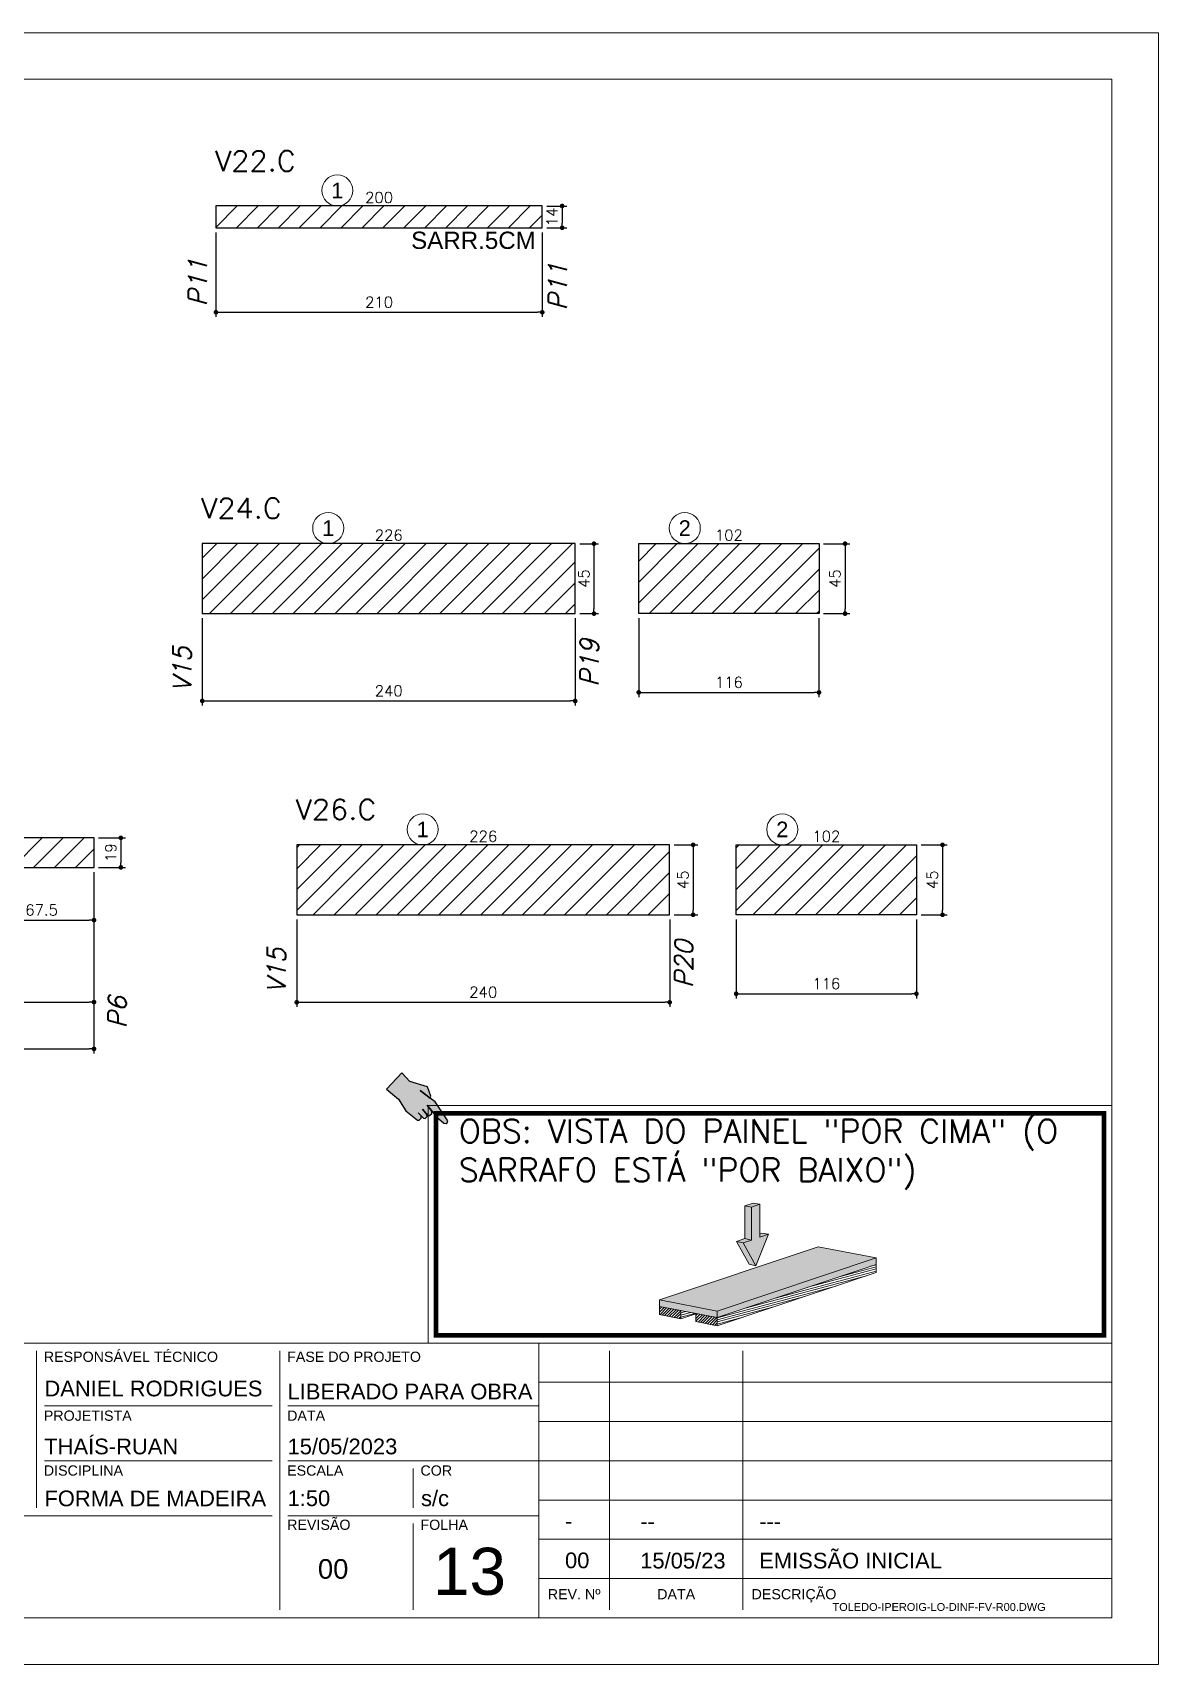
# Model space of a CAD drawing. Extents: x -20676 to 4767, y -817 to 14270.
# Drawn here: x -18331 to -17606, y 5232 to 6282 of the extents above; entities that cross this region are included whole.
import ezdxf
from ezdxf.enums import TextEntityAlignment as Align
from ezdxf.lldxf.tags import DXFTag

# ---------------------------------------------------------------- set-up
doc = ezdxf.new("R2010")
doc.units = 0
doc.header["$PDMODE"] = 2
doc.header["$PDSIZE"] = 10
doc.linetypes.add('CABLIN', pattern=[0.35, 0.25, -0.1])
doc.layers.get('0').update_dxf_attribs({"lineweight": 13})
doc.layers.get('Defpoints').update_dxf_attribs({"lineweight": 13})
for name, color, linetype, lineweight in [('contorno de painel', 7, 'Continuous', 13), ('cotas', 4, 'Continuous', 13), ('FOLHA MB', 7, 'Continuous', 13), ('HACHURACONCRETO', 7, 'Continuous', 13), ('REAPROVEITAMENTO', 1, 'Continuous', 13), ('Romaneio', 1, 'Continuous', 13), ('texto de viga', 7, 'Continuous', 13)]:
    doc.layers.add(name, color=color, linetype=linetype, lineweight=lineweight)
for name, color, linetype in [('Cota Sarrafo', 180, 'Continuous'), ('Painéis', 200, 'Continuous'), ('REGUA-80', 111, 'Continuous'), ('TEXTO_GERAL', 7, 'Continuous'), ('va165-sec', 5, 'DASHED')]:
    doc.layers.add(name, color=color, linetype=linetype)
doc.styles.add('ARIAL', font='arial.ttf', dxfattribs={"oblique": 15, "height": 25})
doc.styles.add('MB_C01', font='arial.ttf', dxfattribs={"height": 1.3})
doc.styles.add('MB_C02', font='arial.ttf', dxfattribs={"height": 2})
doc.styles.add('MB_C03', font='arial.ttf', dxfattribs={"height": 2.5})
doc.styles.add('MB_C04', font='arial.ttf', dxfattribs={"height": 6})
doc.styles.add('REGUA-120', font='ROMANS.shx', dxfattribs={"height": 15})
doc.styles.add('ROMANS', font='romans.shx')
tags = doc.linetypes.add('DASHED', pattern=[0.75, 0.5, -0.25]).pattern_tags.tags
tags[6:7] = [DXFTag(74, 4), DXFTag(75, 0), DXFTag(340, '0'), DXFTag(46, 1.0), DXFTag(50, 0.0), DXFTag(44, 0.0), DXFTag(45, 0.0)]
tags[4:5] = [DXFTag(74, 4), DXFTag(75, 0), DXFTag(340, '0'), DXFTag(46, 1.0), DXFTag(50, 0.0), DXFTag(44, 0.0), DXFTag(45, 0.0)]
doc.dimstyles.new('PAINEL', dxfattribs={"dimtxt": 7, "dimasz": 3, "dimexe": 3, "dimexo": 3, "dimgap": 3, "dimtad": 1, "dimdec": 1, "dimzin": 12, "dimdsep": 46, "dimtxsty": 'ROMANS', "dimblk": 'DOT', "dimcen": 0, "dimclrd": 4, "dimclre": 4, "dimclrt": 240, "dimadec": 1, "dimazin": 3, "dimtfac": 1, "dimtdec": 1, "dimtmove": 0, "dimatfit": 3, "dimfxl": 0, "dimtolj": 1, "dimtzin": 12, "dimarcsym": 0})
doc.dimstyles.new('projeto2', dxfattribs={"dimtxt": 7, "dimasz": 5, "dimexe": 1.25, "dimexo": 2.5, "dimgap": 2, "dimtad": 1, "dimdec": 1, "dimdsep": 46, "dimtxsty": 'ROMANS', "dimblk": 'OBLIQUE', "dimcen": 10, "dimdle": 1, "dimse1": 1, "dimse2": 1, "dimsd1": 1, "dimsd2": 1, "dimclrd": 256, "dimclre": 256, "dimclrt": 3, "dimadec": 0, "dimazin": 0, "dimtfac": 1, "dimtdec": 1, "dimtmove": 0, "dimatfit": 3, "dimldrblk": 'OBLIQUE', "dimfxl": 0, "dimlwd": -1, "dimlwe": -1, "dimarcsym": 0})

# ---------------------------------------------------------------- blocks, each defined once
blk = doc.blocks.new('A$Ceb89ac90')
at = {"color": 1}
for p, q in [((1086.3, 356.7), (70, 356.7)), ((763, 351.7), (763, 250.7)), ((919.6, 351.7), (919.6, 185)), ((1086.3, 356.7), (1086.3, 179.9)), ((1455, 356.7), (1086.3, 356.7)), ((1131.8, 185), (1131.8, 351.7)), ((1217.6, 351.7), (1217.6, 185)), ((1455, 331.5), (1086.3, 331.5)), ((914.6, 316.3), (768.1, 316.3)), ((1086.3, 316.3), (924.7, 316.3)), ((1455, 306.2), (1086.3, 306.2)), ((914.6, 281), (768.1, 281)), ((1086.3, 281), (924.7, 281)), ((1005.5, 275.9), (1005.5, 250.7)), ((1455, 281), (1086.3, 281)), ((1455, 255.7), (1086.3, 255.7)), ((914.6, 245.6), (440.7, 245.6)), ((1086.3, 245.6), (924.7, 245.6)), ((1005.5, 240.6), (1005.5, 185)), ((1455, 230.4), (1086.3, 230.4)), ((1455, 205.2), (1086.3, 205.2))]:
    blk.add_line(p, q, dxfattribs=at)
for points in [[(0, 1199.9), (0, 149.9), (1485, 149.9), (1485, 1199.9)], [(70, 1169.9), (70, 179.9), (1455, 179.9), (1455, 1169.9)]]:
    blk.add_lwpolyline(points, close=True, dxfattribs=at)
at = {"color": 6, "style": 'MB_C01'}
for s, height, p in [('RESPONSÁVEL TÉCNICO', 6.566, (767.7, 344.6)), ('FASE DO PROJETO', 6.566, (924.3, 344.6)), ('PROJETISTA', 6.57, (767.7, 306.7)), ('DATA', 6.57, (924.3, 306.7)), ('DISCIPLINA', 6.57, (767.7, 271.4)), ('ESCALA', 6.57, (924.3, 271.4)), ('COR', 6.57, (1010.1, 271.4)), ('REVISÃO', 6.57, (924.3, 236.5)), ('FOLHA', 6.57, (1010.1, 236.5))]:
    blk.add_text(s, height=height, dxfattribs=at).set_placement(p)
at = {"color": 5, "style": 'MB_C02'}
for s, p in [('DANIEL RODRIGUES', (768.1, 322.4)), ('FORMA DE MADEIRA', (768.1, 251.7))]:
    blk.add_text(s, height=10.102, dxfattribs=at).set_placement(p)
at = {"color": 6, "style": 'MB_C01'}
for s, p in [('DESCRIÇÃO', (1250.5, 195.1)), ('REV. Nº', (1109, 195.1)), ('DATA', (1174.7, 195.1))]:
    blk.add_text(s, height=6.57, dxfattribs=at).set_placement(p, align=Align.MIDDLE_CENTER)
at = {"insert": (1275.3, 189.4), "char_height": 5.051, "width": 210.818, "attachment_point": 1, "style": 'MB_C04'}
blk.add_mtext('TOLEDO-IPEROIG-LO-DINF-FV-R00.DWG', dxfattribs=at)
at = {"color": 5}
for tag, p, height, style in [('REV_05', (1103.1, 338.1), 10.1, 'MB_C02'), ('DATA_REV_05', (1151.5, 337.9), 10.1, 'MB_C02'), ('INFO_REV_05', (1228.1, 337.9), 10.1, 'MB_C02'), ('CLIENTE', (449.7, 328.8), 12.6, 'MB_C03'), ('FASE', (924.6, 320.5), 10.1, 'MB_C02'), ('REV_04', (1103.1, 312.8), 10.1, 'MB_C02'), ('DATA_REV_04', (1151.5, 312.7), 10.1, 'MB_C02'), ('INFO_REV_04', (1228.1, 312.7), 10.1, 'MB_C02'), ('PROJETISTA', (768, 285.1), 10.1, 'MB_C02'), ('DATA', (924.6, 285.1), 10.1, 'MB_C02'), ('REV_03', (1103.1, 287.6), 10.1, 'MB_C02'), ('DATA_REV_03', (1151.5, 287.4), 10.1, 'MB_C02'), ('INFO_REV_03', (1228.1, 287.4), 10.1, 'MB_C02'), ('OBRA', (449.7, 273.3), 12.6, 'MB_C03'), ('REV_02', (1103.1, 262.3), 10.1, 'MB_C02'), ('DATA_REV_02', (1151.5, 262.1), 10.1, 'MB_C02'), ('INFO_REV_02', (1228.1, 262.1), 10.1, 'MB_C02'), ('ESC', (924.6, 251.8), 10.1, 'MB_C02'), ('COR', (1010.5, 251.8), 10.1, 'MB_C02'), ('REV_01', (1103.1, 237.1), 10.1, 'MB_C02'), ('DATA_REV_01', (1151.5, 236.9), 10.1, 'MB_C02'), ('INFO_REV_01', (1228.1, 236.9), 10.1, 'MB_C02'), ('PAVIMENTO', (449.7, 215.3), 12.6, 'MB_C03'), ('FL', (1018.1, 194.7), 30.3, 'MB_C04'), ('REV_00', (1103.1, 211.8), 10.1, 'MB_C02'), ('DATA_REV_00', (1151.5, 211.6), 10.1, 'MB_C02'), ('EMISSÃO_INICIAL', (1228.1, 211.6), 10.1, 'MB_C02'), ('REV', (944.1, 205), 12.6, 'MB_C03')]:
    blk.add_attdef(tag, p, '', height=height, dxfattribs=dict(at, style=style))
at = {"color": 6, "style": 'MB_C02'}
for tag, p in [('ENDEREÇO_CLIENTE', (449.7, 307.8)), ('ENDEREÇO_OBRA', (449.7, 252.7)), ('TIPO_DE_PROJETO', (449.7, 192.3))]:
    blk.add_attdef(tag, p, '', height=10.1, dxfattribs=at)
blk = doc.blocks.new('INDICADOR')
at = {"layer": 'va165-sec', "ltscale": 100}
blk.add_hatch(color=61, dxfattribs=at).paths.add_polyline_path([(-59.7, -24.5), (-37.5, -24.3), (-35.4, -22.8), (-34.7, -18.5), (-36.9, -15.9), (-32.1, -16.5), (-29.9, -15.1), (-29.3, -11.2), (-31.5, -8.9), (-29.5, -9.3), (-27.5, -7.7), (-26.6, -3.4), (-28.9, -0.4), (-18.5, -2.8), (-3.7, -3.1), (-0.7, -1.9), (0, 0), (-1.3, 2.8), (-2.9, 3.5), (-33.7, 13.2), (-42.6, 13.1), (-44, 16), (-56.7, 23.9), (-82.1, 13.8), (-99.5, 16.7), (-102.1, -17), (-79.1, -17.5)])
at = {"layer": 'REGUA-80', "color": 1}
blk.add_lwpolyline([(-102.1, -17), (-79.1, -17.5), (-59.7, -24.5), (-37.5, -24.3), (-35.4, -22.8), (-34.7, -18.5), (-36.9, -15.9), (-43.1, -15.1), (-32.1, -16.5), (-29.9, -15.1), (-29.3, -11.2), (-31.5, -8.9), (-41.5, -7), (-29.5, -9.3), (-27.5, -7.7), (-26.6, -3.4), (-28.9, -0.4), (-39.8, 2.2), (-18.5, -2.8), (-3.7, -3.1), (-0.7, -1.9), (0, 0), (-1.3, 2.8), (-2.9, 3.5), (-33.7, 13.2), (-42.6, 13.1), (-61.9, 12.9), (-42.6, 13.1), (-44, 16), (-56.7, 23.9), (-82.1, 13.8), (-99.5, 16.7), (-102.1, -17)], dxfattribs=at)
blk = doc.blocks.new('DEDADA')
at = {"linetype": 'Continuous', "ltscale": 100, "xscale": 0.5000000000004939, "yscale": 0.5000000000004939, "zscale": 0.5000000000004939, "rotation": 321.5463332659798}
blk.add_blockref('INDICADOR', (63.1, 17), dxfattribs=at)
blk = doc.blocks.new('FDSFSDFSDF')
at = {"layer": 'HACHURACONCRETO'}
h = blk.add_hatch(color=1, dxfattribs=at)
h.dxf.hatch_style = 1
h.paths.add_polyline_path([(-20956.4, 7327.5), (-20960.7, 7328.3), (-20960.7, 7307.2), (-20956.4, 7306.3)], flags=17)
h.paths.add_polyline_path([(-20951, 7329.3), (-20956.4, 7327.5), (-20956.4, 7306.3), (-20961.8, 7304.5), (-20953.7, 7289.8), (-20945.6, 7310), (-20951, 7308.2)])
h.paths.add_polyline_path([(-20961.8, 7304.5), (-20966.1, 7305.3), (-20958, 7290.7), (-20953.7, 7289.8)])
h.paths.add_polyline_path([(-20956.4, 7306.3), (-20960.7, 7307.2), (-20966.1, 7305.3), (-20961.8, 7304.5)])
h.paths.add_polyline_path([(-20945.6, 7310), (-20949.9, 7310.8), (-20951, 7310.4), (-20951, 7308.2)], flags=17)
h.paths.add_polyline_path([(-20951, 7329.3), (-20955.3, 7330.1), (-20960.7, 7328.3), (-20956.4, 7327.5)])
h = blk.add_hatch(color=253, dxfattribs=at)
h.dxf.hatch_style = 1
h.paths.add_polyline_path([(-20876.3, 7294.9), (-20913.5, 7302), (-21015.7, 7267.8), (-20978.5, 7260.6)])
h.paths.add_polyline_path([(-21015.7, 7267.8), (-21015.7, 7263.5), (-20978.5, 7256.4), (-20978.5, 7260.6)])
h.paths.add_polyline_path([(-20876.3, 7290.6), (-20876.3, 7294.9), (-20978.5, 7260.6), (-20978.5, 7256.4)])
h = blk.add_hatch(dxfattribs=at)
h.set_pattern_fill('ANSI31', color=252, scale=0.409149, angle=150)
h.set_pattern_definition([(195, (7609.989, -2957.4306), (0.336218163, -1.254783266), [])])
h.paths.add_polyline_path([(-20992.2, 7258.9), (-20992.2, 7259), (-21002, 7260.9), (-21002, 7255.6)])
h.paths.add_polyline_path([(-20876.3, 7285.4), (-20876.3, 7290.6), (-20978.5, 7256.4), (-20978.5, 7251.1)])
h = blk.add_hatch(dxfattribs=at)
h.set_pattern_fill('ANSI31', color=252, scale=0.409149)
h.set_pattern_definition([(45, (7609.989, -2957.4306), (-0.918565103, 0.918565103), [])])
h.paths.add_polyline_path([(-21002, 7260.9), (-21015.7, 7263.5), (-21015.7, 7258.3), (-21002, 7255.6)])
h.paths.add_polyline_path([(-20978.5, 7256.4), (-20992.2, 7259), (-20992.2, 7253.8), (-20978.5, 7251.1)])
at = {"color": 0, "linetype": 'Continuous', "lineweight": 0, "extrusion": (5.55112e-17, 0.967349, 0.253449)}
for p, q in [((-20960.7, 7328.3), (-20955.3, 7330.1)), ((-20951, 7329.3), (-20956.4, 7327.5)), ((-20951, 7329.3), (-20955.3, 7330.1)), ((-20951, 7308.2), (-20951, 7329.3)), ((-20956.4, 7327.5), (-20960.7, 7328.3)), ((-20960.7, 7307.2), (-20960.7, 7328.3)), ((-20956.4, 7327.5), (-20956.4, 7306.3)), ((-20953.7, 7289.8), (-20945.6, 7310)), ((-20951, 7310.4), (-20949.9, 7310.8)), ((-20945.6, 7310), (-20951, 7308.2)), ((-20945.6, 7310), (-20949.9, 7310.8)), ((-20913.5, 7302), (-21015.7, 7267.8)), ((-20966.1, 7305.3), (-20960.7, 7307.2)), ((-20961.8, 7304.5), (-20966.1, 7305.3)), ((-20958, 7290.7), (-20966.1, 7305.3)), ((-20956.4, 7306.3), (-20961.8, 7304.5)), ((-20961.8, 7304.5), (-20953.7, 7289.8)), ((-20956.4, 7306.3), (-20960.7, 7307.2)), ((-20876.3, 7294.9), (-20913.5, 7302)), ((-20978.5, 7260.6), (-20876.3, 7294.9)), ((-20876.3, 7290.6), (-20978.5, 7256.4)), ((-20876.3, 7290.6), (-20978.5, 7256.4)), ((-20953.7, 7289.8), (-20958, 7290.7)), ((-20876.3, 7290.6), (-20876.3, 7294.9)), ((-20876.3, 7290.6), (-20876.3, 7285.4)), ((-20876.3, 7285.4), (-20978.5, 7251.1)), ((-21015.7, 7267.8), (-20978.5, 7260.6)), ((-21015.7, 7263.5), (-21015.7, 7267.8)), ((-21015.7, 7263.5), (-21015.7, 7258.3)), ((-21015.7, 7263.5), (-21002, 7260.9)), ((-20978.5, 7256.4), (-21015.7, 7263.5)), ((-21002, 7255.6), (-21015.7, 7258.3)), ((-21002, 7260.9), (-21002, 7255.6)), ((-20992.2, 7258.9), (-21002, 7255.6)), ((-20978.5, 7256.4), (-20992.2, 7259)), ((-20992.2, 7259), (-20992.2, 7253.8)), ((-20978.5, 7256.4), (-20978.5, 7260.6)), ((-20978.5, 7256.4), (-20978.5, 7251.1)), ((-20978.5, 7251.1), (-20992.2, 7253.8))]:
    blk.add_line(p, q, dxfattribs=at)
blk.add_lwpolyline([(-21164.5, 7392.8), (-20724.6, 7392.8), (-20724.6, 7240), (-21164.5, 7240)], close=True)
at = {"const_width": 3}
blk.add_lwpolyline([(-21159.5, 7387.8), (-20729.6, 7387.8), (-20729.6, 7245), (-21159.5, 7245)], close=True, dxfattribs=at)
at = {"lineweight": 5, "xscale": 0.8622490710097133, "yscale": 0.8622490710097133, "zscale": 0.2874163570032379}
blk.add_blockref('DEDADA', (-21206.7, 7367), dxfattribs=at)
at = {"layer": 'contorno de painel', "linetype": 'CABLIN', "insert": (-21144.8, 7383.9), "char_height": 15, "attachment_point": 1, "style": 'ROMANS'}
blk.add_mtext_dynamic_manual_height_columns('OBS: VISTA DO PAINEL "POR CIMA" (O SARRAFO ESTÁ "POR BAIXO")', width=429.807, gutter_width=45, heights=[0], dxfattribs=at)
blk = doc.blocks.new('_Dot')
at = {"color": 0, "linetype": 'ByBlock', "lineweight": -2}
blk.add_line((-0.5, 0), (-1, 0), dxfattribs=at)
at = {"color": 0, "linetype": 'ByBlock', "const_width": 0.5}
blk.add_lwpolyline([(-0.25, 0, 1), (0.25, 0, 1)], format="xyb", close=True, dxfattribs=at)
blk = doc.blocks.new('*D1864')
at = {"layer": 'cotas', "color": 4, "lineweight": -2, "transparency": 16777216}
for p, q in [((-18212.9, 6153.7), (-18212.9, 6099.3)), ((-18002.9, 6153.7), (-18002.9, 6099.3)), ((-18209.9, 6102.3), (-18005.9, 6102.3))]:
    blk.add_line(p, q, dxfattribs=at)
at = {"layer": 'Defpoints', "color": 0, "transparency": 16777216}
for p in [(-18212.9, 6156.7), (-18002.9, 6156.7), (-18002.9, 6102.3)]:
    blk.add_point(p, dxfattribs=at)
at = {"layer": 'cotas', "color": 4, "lineweight": -2, "transparency": 16777216, "xscale": 3, "yscale": 3, "zscale": 3, "rotation": 180}
blk.add_blockref('_Dot', (-18212.9, 6102.3), dxfattribs=at)
at = {"layer": 'cotas', "color": 4, "lineweight": -2, "transparency": 16777216, "xscale": 3, "yscale": 3, "zscale": 3}
blk.add_blockref('_Dot', (-18002.9, 6102.3), dxfattribs=at)
at = {"layer": 'cotas', "color": 240, "transparency": 16777216, "insert": (-18107.9, 6108.8), "char_height": 7, "attachment_point": 5, "style": 'ROMANS'}
blk.add_mtext('\\A1;210', dxfattribs=at)
blk = doc.blocks.new('*D1865')
at = {"layer": 'cotas', "color": 4, "lineweight": -2, "transparency": 16777216}
for p, q in [((-17999.9, 6170.7), (-17987.1, 6170.7)), ((-17990.1, 6167.7), (-17990.1, 6159.7)), ((-17999.9, 6156.7), (-17987.1, 6156.7))]:
    blk.add_line(p, q, dxfattribs=at)
at = {"layer": 'Defpoints', "color": 0, "transparency": 16777216}
for p in [(-18002.9, 6170.7), (-18002.9, 6156.7), (-17990.1, 6156.7)]:
    blk.add_point(p, dxfattribs=at)
at = {"layer": 'cotas', "color": 4, "lineweight": -2, "transparency": 16777216, "xscale": 3, "yscale": 3, "zscale": 3}
for p, rotation in [((-17990.1, 6170.7), 90), ((-17990.1, 6156.7), 270)]:
    blk.add_blockref('_Dot', p, dxfattribs=dict(at, rotation=rotation))
at = {"layer": 'cotas', "color": 240, "transparency": 16777216, "insert": (-17996.6, 6163.7), "char_height": 7, "attachment_point": 5, "rotation": 90, "style": 'ROMANS'}
blk.add_mtext('\\A1;14', dxfattribs=at)
blk = doc.blocks.new('*D1866')
at = {"layer": 'Defpoints', "color": 0, "transparency": 16777216}
for p in [(-18207.9, 6170.7), (-18007.9, 6170.7), (-18007.9, 6170.7)]:
    blk.add_point(p, dxfattribs=at)
at = {"layer": 'Cota Sarrafo', "color": 3, "transparency": 16777216, "insert": (-18107.9, 6176.2), "char_height": 7, "attachment_point": 5, "style": 'ROMANS'}
blk.add_mtext('200', dxfattribs=at)
blk = doc.blocks.new('_OBLIQUE')
at = {"color": 0, "linetype": 'ByBlock', "lineweight": -2}
for p, q in [((0, 0), (-1, 0)), ((-0.5, -0.5), (0.5, 0.5))]:
    blk.add_line(p, q, dxfattribs=at)
blk = doc.blocks.new('*D1875')
at = {"layer": 'Defpoints', "color": 0, "transparency": 16777216}
for p in [(-18221.7, 5908.4), (-17981.7, 5908.4), (-17981.7, 5852.2)]:
    blk.add_point(p, dxfattribs=at)
at = {"layer": 'Painéis', "color": 4, "lineweight": -2, "transparency": 16777216}
for p, q in [((-18221.7, 5905.4), (-18221.7, 5849.2)), ((-17981.7, 5905.4), (-17981.7, 5849.2)), ((-18218.7, 5852.2), (-17984.7, 5852.2))]:
    blk.add_line(p, q, dxfattribs=at)
at = {"layer": 'Painéis', "color": 4, "lineweight": -2, "transparency": 16777216, "xscale": 3, "yscale": 3, "zscale": 3, "rotation": 180}
blk.add_blockref('_Dot', (-18221.7, 5852.2), dxfattribs=at)
at = {"layer": 'Painéis', "color": 4, "lineweight": -2, "transparency": 16777216, "xscale": 3, "yscale": 3, "zscale": 3}
blk.add_blockref('_Dot', (-17981.7, 5852.2), dxfattribs=at)
at = {"layer": 'Painéis', "color": 240, "transparency": 16777216, "insert": (-18101.7, 5858.7), "char_height": 7, "attachment_point": 5, "style": 'ROMANS'}
blk.add_mtext('\\A1;240', dxfattribs=at)
blk = doc.blocks.new('*D1876')
at = {"layer": 'Defpoints', "color": 0, "transparency": 16777216}
for p in [(-17940.8, 5908.4), (-17824.8, 5908.4), (-17824.8, 5857.7)]:
    blk.add_point(p, dxfattribs=at)
at = {"layer": 'Painéis', "color": 4, "lineweight": -2, "transparency": 16777216}
for p, q in [((-17940.8, 5905.4), (-17940.8, 5854.7)), ((-17824.8, 5905.4), (-17824.8, 5854.7)), ((-17937.8, 5857.7), (-17827.8, 5857.7))]:
    blk.add_line(p, q, dxfattribs=at)
at = {"layer": 'Painéis', "color": 4, "lineweight": -2, "transparency": 16777216, "xscale": 3, "yscale": 3, "zscale": 3, "rotation": 180}
blk.add_blockref('_Dot', (-17940.8, 5857.7), dxfattribs=at)
at = {"layer": 'Painéis', "color": 4, "lineweight": -2, "transparency": 16777216, "xscale": 3, "yscale": 3, "zscale": 3}
blk.add_blockref('_Dot', (-17824.8, 5857.7), dxfattribs=at)
at = {"layer": 'Painéis', "color": 240, "transparency": 16777216, "insert": (-17882.8, 5864.2), "char_height": 7, "attachment_point": 5, "style": 'ROMANS'}
blk.add_mtext('\\A1;116', dxfattribs=at)
blk = doc.blocks.new('*D1877')
at = {"layer": 'Defpoints', "color": 0, "transparency": 16777216}
for p in [(-17824.8, 5953.4), (-17824.8, 5908.4), (-17808, 5908.4)]:
    blk.add_point(p, dxfattribs=at)
at = {"layer": 'Painéis', "color": 4, "lineweight": -2, "transparency": 16777216}
for p, q in [((-17821.8, 5953.4), (-17805, 5953.4)), ((-17808, 5950.4), (-17808, 5911.4)), ((-17821.8, 5908.4), (-17805, 5908.4))]:
    blk.add_line(p, q, dxfattribs=at)
at = {"layer": 'Painéis', "color": 4, "lineweight": -2, "transparency": 16777216, "xscale": 3, "yscale": 3, "zscale": 3}
for p, rotation in [((-17808, 5953.4), 90), ((-17808, 5908.4), 270)]:
    blk.add_blockref('_Dot', p, dxfattribs=dict(at, rotation=rotation))
at = {"layer": 'Painéis', "color": 240, "transparency": 16777216, "insert": (-17814.5, 5930.9), "char_height": 7, "attachment_point": 5, "rotation": 90, "style": 'ROMANS'}
blk.add_mtext('\\A1;45', dxfattribs=at)
blk = doc.blocks.new('*D1878')
at = {"layer": 'Defpoints', "color": 0, "transparency": 16777216}
for p in [(-17981.7, 5953.4), (-17981.7, 5908.4), (-17969.6, 5908.4)]:
    blk.add_point(p, dxfattribs=at)
at = {"layer": 'Painéis', "color": 4, "lineweight": -2, "transparency": 16777216}
for p, q in [((-17978.7, 5953.4), (-17966.6, 5953.4)), ((-17969.6, 5950.4), (-17969.6, 5911.4)), ((-17978.7, 5908.4), (-17966.6, 5908.4))]:
    blk.add_line(p, q, dxfattribs=at)
at = {"layer": 'Painéis', "color": 4, "lineweight": -2, "transparency": 16777216, "xscale": 3, "yscale": 3, "zscale": 3}
for p, rotation in [((-17969.6, 5953.4), 90), ((-17969.6, 5908.4), 270)]:
    blk.add_blockref('_Dot', p, dxfattribs=dict(at, rotation=rotation))
at = {"layer": 'Painéis', "color": 240, "transparency": 16777216, "insert": (-17976.1, 5930.9), "char_height": 7, "attachment_point": 5, "rotation": 90, "style": 'ROMANS'}
blk.add_mtext('\\A1;45', dxfattribs=at)
blk = doc.blocks.new('*D1879')
at = {"layer": 'Defpoints', "color": 0, "transparency": 16777216}
for p in [(-18214.7, 5953.4), (-17988.7, 5953.4), (-17988.7, 5953.4)]:
    blk.add_point(p, dxfattribs=at)
at = {"layer": 'Cota Sarrafo', "color": 3, "transparency": 16777216, "insert": (-18101.7, 5958.9), "char_height": 7, "attachment_point": 5, "style": 'ROMANS'}
blk.add_mtext('226', dxfattribs=at)
blk = doc.blocks.new('*D1880')
at = {"layer": 'Defpoints', "color": 0, "transparency": 16777216}
for p in [(-17933.8, 5953.4), (-17831.8, 5953.4), (-17831.8, 5953.4)]:
    blk.add_point(p, dxfattribs=at)
at = {"layer": 'Cota Sarrafo', "color": 3, "transparency": 16777216, "insert": (-17882.8, 5958.9), "char_height": 7, "attachment_point": 5, "style": 'ROMANS'}
blk.add_mtext('102', dxfattribs=at)
blk = doc.blocks.new('*D1881')
at = {"layer": 'cotas', "color": 4, "lineweight": -2, "transparency": 16777216}
for p, q in [((-18968.9, 5742.1), (-18968.9, 5625.3)), ((-18291.4, 5742.1), (-18291.4, 5625.3)), ((-18965.9, 5628.3), (-18294.4, 5628.3))]:
    blk.add_line(p, q, dxfattribs=at)
at = {"layer": 'Defpoints', "color": 0, "transparency": 16777216}
for p in [(-18968.9, 5745.1), (-18291.4, 5745.1), (-18291.4, 5628.3)]:
    blk.add_point(p, dxfattribs=at)
at = {"layer": 'cotas', "color": 4, "lineweight": -2, "transparency": 16777216, "xscale": 3, "yscale": 3, "zscale": 3, "rotation": 180}
blk.add_blockref('_Dot', (-18968.9, 5628.3), dxfattribs=at)
at = {"layer": 'cotas', "color": 4, "lineweight": -2, "transparency": 16777216, "xscale": 3, "yscale": 3, "zscale": 3}
blk.add_blockref('_Dot', (-18291.4, 5628.3), dxfattribs=at)
at = {"layer": 'cotas', "color": 240, "transparency": 16777216, "insert": (-18630.1, 5634.8), "char_height": 7, "attachment_point": 5, "style": 'ROMANS'}
blk.add_mtext('\\A1;677.5', dxfattribs=at)
blk = doc.blocks.new('*D1882')
at = {"layer": 'cotas', "color": 4, "lineweight": -2, "transparency": 16777216}
for p, q in [((-18288.4, 5764.1), (-18271.1, 5764.1)), ((-18274.1, 5761.1), (-18274.1, 5748.1)), ((-18288.4, 5745.1), (-18271.1, 5745.1))]:
    blk.add_line(p, q, dxfattribs=at)
at = {"layer": 'Defpoints', "color": 0, "transparency": 16777216}
for p in [(-18291.4, 5764.1), (-18291.4, 5745.1), (-18274.1, 5745.1)]:
    blk.add_point(p, dxfattribs=at)
at = {"layer": 'cotas', "color": 4, "lineweight": -2, "transparency": 16777216, "xscale": 3, "yscale": 3, "zscale": 3}
for p, rotation in [((-18274.1, 5764.1), 90), ((-18274.1, 5745.1), 270)]:
    blk.add_blockref('_Dot', p, dxfattribs=dict(at, rotation=rotation))
at = {"layer": 'cotas', "color": 240, "transparency": 16777216, "insert": (-18280.6, 5754.6), "char_height": 7, "attachment_point": 5, "rotation": 90, "style": 'ROMANS'}
blk.add_mtext('\\A1;19', dxfattribs=at)
blk = doc.blocks.new('*D1886')
at = {"layer": 'cotas', "color": 4, "lineweight": -2, "transparency": 16777216}
for p, q in [((-18358.9, 5742.1), (-18358.9, 5708.2)), ((-18291.4, 5742.1), (-18291.4, 5708.2)), ((-18355.9, 5711.2), (-18294.4, 5711.2))]:
    blk.add_line(p, q, dxfattribs=at)
at = {"layer": 'Defpoints', "color": 0, "transparency": 16777216}
for p in [(-18358.9, 5745.1), (-18291.4, 5745.1), (-18291.4, 5711.2)]:
    blk.add_point(p, dxfattribs=at)
at = {"layer": 'cotas', "color": 4, "lineweight": -2, "transparency": 16777216, "xscale": 3, "yscale": 3, "zscale": 3, "rotation": 180}
blk.add_blockref('_Dot', (-18358.9, 5711.2), dxfattribs=at)
at = {"layer": 'cotas', "color": 4, "lineweight": -2, "transparency": 16777216, "xscale": 3, "yscale": 3, "zscale": 3}
blk.add_blockref('_Dot', (-18291.4, 5711.2), dxfattribs=at)
at = {"layer": 'cotas', "color": 240, "transparency": 16777216, "insert": (-18325.1, 5717.7), "char_height": 7, "attachment_point": 5, "style": 'ROMANS'}
blk.add_mtext('\\A1;67.5', dxfattribs=at)
blk = doc.blocks.new('*D1888')
at = {"layer": 'cotas', "color": 4, "lineweight": -2, "transparency": 16777216}
for p, q in [((-18602.9, 5742.1), (-18602.9, 5655.4)), ((-18291.4, 5742.1), (-18291.4, 5655.4)), ((-18599.9, 5658.4), (-18294.4, 5658.4))]:
    blk.add_line(p, q, dxfattribs=at)
at = {"layer": 'Defpoints', "color": 0, "transparency": 16777216}
for p in [(-18602.9, 5745.1), (-18291.4, 5745.1), (-18291.4, 5658.4)]:
    blk.add_point(p, dxfattribs=at)
at = {"layer": 'cotas', "color": 4, "lineweight": -2, "transparency": 16777216, "xscale": 3, "yscale": 3, "zscale": 3, "rotation": 180}
blk.add_blockref('_Dot', (-18602.9, 5658.4), dxfattribs=at)
at = {"layer": 'cotas', "color": 4, "lineweight": -2, "transparency": 16777216, "xscale": 3, "yscale": 3, "zscale": 3}
blk.add_blockref('_Dot', (-18291.4, 5658.4), dxfattribs=at)
at = {"layer": 'cotas', "color": 240, "transparency": 16777216, "insert": (-18447.1, 5664.9), "char_height": 7, "attachment_point": 5, "style": 'ROMANS'}
blk.add_mtext('\\A1;311.5', dxfattribs=at)
blk = doc.blocks.new('*D1890')
at = {"layer": 'Defpoints', "color": 0, "transparency": 16777216}
for p in [(-18602.9, 5764.1), (-18298.4, 5764.1), (-18298.4, 5764.1)]:
    blk.add_point(p, dxfattribs=at)
at = {"layer": 'Cota Sarrafo', "color": 3, "transparency": 16777216, "insert": (-18450.6, 5769.6), "char_height": 7, "attachment_point": 5, "style": 'ROMANS'}
blk.add_mtext('304.5', dxfattribs=at)
blk = doc.blocks.new('*D1891')
at = {"layer": 'Defpoints', "color": 0, "transparency": 16777216}
for p in [(-18160.9, 5714.6), (-17920.9, 5714.6), (-17920.9, 5658.3)]:
    blk.add_point(p, dxfattribs=at)
at = {"layer": 'Painéis', "color": 4, "lineweight": -2, "transparency": 16777216}
for p, q in [((-18160.9, 5711.6), (-18160.9, 5655.3)), ((-17920.9, 5711.6), (-17920.9, 5655.3)), ((-18157.9, 5658.3), (-17923.9, 5658.3))]:
    blk.add_line(p, q, dxfattribs=at)
at = {"layer": 'Painéis', "color": 4, "lineweight": -2, "transparency": 16777216, "xscale": 3, "yscale": 3, "zscale": 3, "rotation": 180}
blk.add_blockref('_Dot', (-18160.9, 5658.3), dxfattribs=at)
at = {"layer": 'Painéis', "color": 4, "lineweight": -2, "transparency": 16777216, "xscale": 3, "yscale": 3, "zscale": 3}
blk.add_blockref('_Dot', (-17920.9, 5658.3), dxfattribs=at)
at = {"layer": 'Painéis', "color": 240, "transparency": 16777216, "insert": (-18040.9, 5664.8), "char_height": 7, "attachment_point": 5, "style": 'ROMANS'}
blk.add_mtext('\\A1;240', dxfattribs=at)
blk = doc.blocks.new('*D1892')
at = {"layer": 'Defpoints', "color": 0, "transparency": 16777216}
for p in [(-17878.1, 5714.6), (-17762.1, 5714.6), (-17762.1, 5663.8)]:
    blk.add_point(p, dxfattribs=at)
at = {"layer": 'Painéis', "color": 4, "lineweight": -2, "transparency": 16777216}
for p, q in [((-17878.1, 5711.6), (-17878.1, 5660.8)), ((-17762.1, 5711.6), (-17762.1, 5660.8)), ((-17875.1, 5663.8), (-17765.1, 5663.8))]:
    blk.add_line(p, q, dxfattribs=at)
at = {"layer": 'Painéis', "color": 4, "lineweight": -2, "transparency": 16777216, "xscale": 3, "yscale": 3, "zscale": 3, "rotation": 180}
blk.add_blockref('_Dot', (-17878.1, 5663.8), dxfattribs=at)
at = {"layer": 'Painéis', "color": 4, "lineweight": -2, "transparency": 16777216, "xscale": 3, "yscale": 3, "zscale": 3}
blk.add_blockref('_Dot', (-17762.1, 5663.8), dxfattribs=at)
at = {"layer": 'Painéis', "color": 240, "transparency": 16777216, "insert": (-17820.1, 5670.3), "char_height": 7, "attachment_point": 5, "style": 'ROMANS'}
blk.add_mtext('\\A1;116', dxfattribs=at)
blk = doc.blocks.new('*D1893')
at = {"layer": 'Defpoints', "color": 0, "transparency": 16777216}
for p in [(-17762.1, 5759.6), (-17762.1, 5714.6), (-17745.3, 5714.6)]:
    blk.add_point(p, dxfattribs=at)
at = {"layer": 'Painéis', "color": 4, "lineweight": -2, "transparency": 16777216}
for p, q in [((-17759.1, 5759.6), (-17742.3, 5759.6)), ((-17745.3, 5756.6), (-17745.3, 5717.6)), ((-17759.1, 5714.6), (-17742.3, 5714.6))]:
    blk.add_line(p, q, dxfattribs=at)
at = {"layer": 'Painéis', "color": 4, "lineweight": -2, "transparency": 16777216, "xscale": 3, "yscale": 3, "zscale": 3}
for p, rotation in [((-17745.3, 5759.6), 90), ((-17745.3, 5714.6), 270)]:
    blk.add_blockref('_Dot', p, dxfattribs=dict(at, rotation=rotation))
at = {"layer": 'Painéis', "color": 240, "transparency": 16777216, "insert": (-17751.8, 5737.1), "char_height": 7, "attachment_point": 5, "rotation": 90, "style": 'ROMANS'}
blk.add_mtext('\\A1;45', dxfattribs=at)
blk = doc.blocks.new('*D1894')
at = {"layer": 'Defpoints', "color": 0, "transparency": 16777216}
for p in [(-17920.9, 5759.6), (-17920.9, 5714.6), (-17905.8, 5714.6)]:
    blk.add_point(p, dxfattribs=at)
at = {"layer": 'Painéis', "color": 4, "lineweight": -2, "transparency": 16777216}
for p, q in [((-17917.9, 5759.6), (-17902.8, 5759.6)), ((-17905.8, 5756.6), (-17905.8, 5717.6)), ((-17917.9, 5714.6), (-17902.8, 5714.6))]:
    blk.add_line(p, q, dxfattribs=at)
at = {"layer": 'Painéis', "color": 4, "lineweight": -2, "transparency": 16777216, "xscale": 3, "yscale": 3, "zscale": 3}
for p, rotation in [((-17905.8, 5759.6), 90), ((-17905.8, 5714.6), 270)]:
    blk.add_blockref('_Dot', p, dxfattribs=dict(at, rotation=rotation))
at = {"layer": 'Painéis', "color": 240, "transparency": 16777216, "insert": (-17912.3, 5737.1), "char_height": 7, "attachment_point": 5, "rotation": 90, "style": 'ROMANS'}
blk.add_mtext('\\A1;45', dxfattribs=at)
blk = doc.blocks.new('*D1895')
at = {"layer": 'Defpoints', "color": 0, "transparency": 16777216}
for p in [(-18153.9, 5759.6), (-17927.9, 5759.6), (-17927.9, 5759.6)]:
    blk.add_point(p, dxfattribs=at)
at = {"layer": 'Cota Sarrafo', "color": 3, "transparency": 16777216, "insert": (-18040.9, 5765.1), "char_height": 7, "attachment_point": 5, "style": 'ROMANS'}
blk.add_mtext('226', dxfattribs=at)
blk = doc.blocks.new('*D1896')
at = {"layer": 'Defpoints', "color": 0, "transparency": 16777216}
for p in [(-17871.1, 5759.6), (-17769.1, 5759.6), (-17769.1, 5759.6)]:
    blk.add_point(p, dxfattribs=at)
at = {"layer": 'Cota Sarrafo', "color": 3, "transparency": 16777216, "insert": (-17820.1, 5765.1), "char_height": 7, "attachment_point": 5, "style": 'ROMANS'}
blk.add_mtext('102', dxfattribs=at)

msp = doc.modelspace()

# ---------------------------------------------------------------- hatches: boundary and pattern name
at = {"layer": 'REAPROVEITAMENTO'}
h = msp.add_hatch(dxfattribs=at)
h.set_pattern_fill('ANSI31', color=256, scale=3, style=0)
h.set_pattern_definition([(45, (-14.102, 2345.173), (-6.735192, 6.735192), [])])
h.paths.add_polyline_path([(-18002.93, 6170.72), (-18212.93, 6170.72), (-18212.93, 6156.72), (-18002.93, 6156.72)])
h = msp.add_hatch(dxfattribs=at)
h.set_pattern_fill('ANSI31', color=256, scale=3, style=0)
h.set_pattern_definition([(45, (-22.384, 2321.446), (-6.735192, 6.735192), [])])
h.paths.add_polyline_path([(-18221.73, 5953.44), (-18221.73, 5908.44), (-17981.73, 5908.44), (-17981.73, 5953.44)])
h.paths.add_polyline_path([(-17940.79, 5953.44), (-17824.79, 5953.44), (-17824.79, 5908.44), (-17940.79, 5908.44)])
h = msp.add_hatch(dxfattribs=at)
h.set_pattern_fill('ANSI31', color=256, scale=3, style=0)
h.set_pattern_definition([(45, (-7.492, 2326.683), (-6.735192, 6.735192), [])])
h.paths.add_polyline_path([(-18291.38, 5764.12), (-18968.88, 5764.12), (-18968.88, 5745.12), (-18291.38, 5745.12)])
h = msp.add_hatch(dxfattribs=at)
h.set_pattern_fill('ANSI31', color=256, scale=3, style=0)
h.set_pattern_definition([(45, (-29.439, 2323.148), (-6.735192, 6.735192), [])])
h.paths.add_polyline_path([(-17920.93, 5714.55), (-17920.93, 5759.55), (-18160.93, 5759.55), (-18160.93, 5714.55)])
h.paths.add_polyline_path([(-17878.05, 5759.55), (-17762.05, 5759.55), (-17762.05, 5714.55), (-17878.05, 5714.55)])

# ---------------------------------------------------------------- linework, layer by layer
at = {"layer": 'Painéis', "color": 6}
for points in [[(-18002.93, 6170.72), (-18212.93, 6170.72), (-18212.93, 6156.72), (-18002.93, 6156.72)], [(-18221.73, 5953.44), (-18221.73, 5908.44), (-17981.73, 5908.44), (-17981.73, 5953.44)], [(-17940.79, 5953.44), (-17824.79, 5953.44), (-17824.79, 5908.44), (-17940.79, 5908.44)], [(-18291.38, 5764.12), (-18968.88, 5764.12), (-18968.88, 5745.12), (-18291.38, 5745.12)], [(-17920.93, 5714.55), (-17920.93, 5759.55), (-18160.93, 5759.55), (-18160.93, 5714.55)], [(-17878.05, 5759.55), (-17762.05, 5759.55), (-17762.05, 5714.55), (-17878.05, 5714.55)]]:
    msp.add_lwpolyline(points, close=True, dxfattribs=at)
at = {"layer": 'Romaneio'}
for centre in [(-18134.79, 6180.72), (-18140.66, 5963.44), (-17911.17, 5963.44), (-18079.86, 5769.55), (-17848.44, 5769.55)]:
    msp.add_circle(centre, 10, dxfattribs=at)

# ---------------------------------------------------------------- block references
ref = msp.add_blockref('A$Ceb89ac90', (-19091.4, 5082.32))
ref.add_attrib('INFO_REV_01', '---', (-17863.27, 5319.21), dxfattribs={"color": 5, "height": 10.102, "style": 'MB_C02'})
ref.add_attrib('DATA_REV_01', '--', (-17939.86, 5319.21), dxfattribs={"color": 5, "height": 10.102, "style": 'MB_C02'})
ref.add_attrib('REV_01', '-', (-17988.25, 5319.38), dxfattribs={"color": 5, "height": 10.1, "style": 'MB_C02'})
ref.add_attrib('EMISSÃO_INICIAL', 'EMISSÃO INICIAL', (-17863.27, 5293.96), dxfattribs={"color": 5, "height": 10.102, "style": 'MB_C02'})
ref.add_attrib('DATA_REV_00', '15/05/23', (-17939.86, 5293.96), dxfattribs={"color": 5, "height": 10.102, "style": 'MB_C02'})
ref.add_attrib('REV_00', '00', (-17988.25, 5294.12), dxfattribs={"color": 5, "height": 10.102, "style": 'MB_C02'})
ref.add_attrib('FL', '13', (-18073.31, 5277), dxfattribs={"color": 5, "height": 30.306, "style": 'MB_C04'})
ref.add_attrib('REV', '00', (-18147.29, 5287.35), dxfattribs={"color": 5, "height": 12.628, "style": 'MB_C03'})
ref.add_attrib('COR', 's/c', (-18080.92, 5334.09), dxfattribs={"color": 5, "height": 10.102, "style": 'MB_C02'})
ref.add_attrib('ESC', '1:50', (-18166.83, 5334.09), dxfattribs={"color": 5, "height": 10.102, "style": 'MB_C02'})
ref.add_attrib('FASE', 'LIBERADO PARA OBRA', (-18166.83, 5402.78), dxfattribs={"color": 5, "height": 10.102, "style": 'MB_C02'})
ref.add_attrib('DATA', '15/05/2023', (-18166.83, 5367.43), dxfattribs={"color": 5, "height": 10.102, "style": 'MB_C02'})
ref.add_attrib('PROJETISTA', 'THAÍS-RUAN', (-18323.41, 5367.43), dxfattribs={"color": 5, "height": 10.102, "style": 'MB_C02'})
at = {"layer": 'FOLHA MB'}
msp.add_blockref('FDSFSDFSDF', (3088.22, -1800.99), dxfattribs=at)

# ---------------------------------------------------------------- texts
at = {"layer": 'FOLHA MB', "color": 1, "style": 'ARIAL'}
msp.add_text('SARR.5CM', height=11.116, dxfattribs=at).set_placement((-18087.31, 6143.09))
at = {"layer": 'Romaneio', "color": 7, "style": 'ARIAL'}
for s, p in [('1', (-18134.79, 6180.72)), ('1', (-18140.66, 5963.44)), ('2', (-17911.17, 5963.44)), ('1', (-18079.86, 5769.55)), ('2', (-17848.44, 5769.55))]:
    msp.add_text(s, height=10, dxfattribs=at).set_placement(p, align=Align.MIDDLE_CENTER)
at = {"layer": 'texto de viga', "color": 215, "style": 'REGUA-120', "oblique": 15}
for s, p in [('P11', (-18218.82, 6106.24)), ('P11', (-17987.12, 6103.61)), ('P19', (-17966.71, 5861.39)), ('V15', (-18228.89, 5857.97)), ('V15', (-18168.09, 5664.08)), ('P20', (-17905.91, 5667.5)), ('P6', (-18270.46, 5641.56))]:
    msp.add_text(s, height=11.752, rotation=90, dxfattribs=at).set_placement(p)
at = {"layer": 'TEXTO_GERAL', "style": 'REGUA-120', "width": 1.05}
for s, p in [('V22.C', (-18213.58, 6193.19)), ('V24.C', (-18222.51, 5969.74)), ('V26.C', (-18161.71, 5775.85))]:
    msp.add_text(s, height=13, dxfattribs=at).set_placement(p)

# ---------------------------------------------------------------- dimensions: what is measured, and where the dimension line sits
at = {"layer": 'Cota Sarrafo'}
for base, p1, p2, picture, middle in [((-18007.93, 6170.72), (-18207.93, 6170.72), (-18007.93, 6170.72), '*D1866', (-18107.93, 6176.22)), ((-17988.73, 5953.44), (-18214.73, 5953.44), (-17988.73, 5953.44), '*D1879', (-18101.73, 5958.94)), ((-17831.79, 5953.44), (-17933.79, 5953.44), (-17831.79, 5953.44), '*D1880', (-17882.79, 5958.94)), ((-18298.38, 5764.12), (-18602.88, 5764.12), (-18298.38, 5764.12), '*D1890', (-18450.63, 5769.62)), ((-17927.93, 5759.55), (-18153.93, 5759.55), (-17927.93, 5759.55), '*D1895', (-18040.93, 5765.05)), ((-17769.05, 5759.55), (-17871.05, 5759.55), (-17769.05, 5759.55), '*D1896', (-17820.05, 5765.05))]:
    dim = msp.add_linear_dim(base=base, p1=p1, p2=p2, dimstyle='projeto2', dxfattribs=at)
    dim.commit()
    dim.dimension.update_dxf_attribs({"geometry": picture, "text_midpoint": middle})
at = {"layer": 'cotas', "color": 6}
dim = msp.add_linear_dim(base=(-17990.15, 6156.72), p1=(-18002.93, 6170.72), p2=(-18002.93, 6156.72), angle=90, dimstyle='PAINEL', override={"dimarcsym": 2}, dxfattribs=at)
dim.commit()
dim.dimension.update_dxf_attribs({"geometry": '*D1865', "text_midpoint": (-17990.15, 6163.72), "dimtype": 160})
for base, p1, p2, picture, middle in [((-18002.93, 6102.28), (-18212.93, 6156.72), (-18002.93, 6156.72), '*D1864', (-18107.93, 6108.78)), ((-18291.38, 5658.41), (-18602.88, 5745.12), (-18291.38, 5745.12), '*D1888', (-18447.13, 5664.91)), ((-18291.38, 5711.18), (-18358.88, 5745.12), (-18291.38, 5745.12), '*D1886', (-18325.13, 5717.68))]:
    dim = msp.add_linear_dim(base=base, p1=p1, p2=p2, dimstyle='PAINEL', override={"dimarcsym": 2}, dxfattribs=at)
    dim.commit()
    dim.dimension.update_dxf_attribs({"geometry": picture, "text_midpoint": middle})
dim = msp.add_linear_dim(base=(-18274.06, 5745.12), p1=(-18291.38, 5764.12), p2=(-18291.38, 5745.12), angle=90, dimstyle='PAINEL', override={"dimarcsym": 2}, dxfattribs=at)
dim.commit()
dim.dimension.update_dxf_attribs({"geometry": '*D1882', "text_midpoint": (-18280.56, 5754.62)})
dim = msp.add_linear_dim(base=(-18291.38, 5628.3), p1=(-18968.88, 5745.12), p2=(-18291.38, 5745.12), dimstyle='PAINEL', override={"dimarcsym": 2}, dxfattribs=at)
dim.commit()
dim.dimension.update_dxf_attribs({"geometry": '*D1881', "text_midpoint": (-18630.13, 5628.3), "dimtype": 160})
at = {"layer": 'Painéis', "color": 6}
for base, p1, p2, picture, middle in [((-17969.58, 5908.44), (-17981.73, 5953.44), (-17981.73, 5908.44), '*D1878', (-17976.08, 5930.94)), ((-17808.04, 5908.44), (-17824.79, 5953.44), (-17824.79, 5908.44), '*D1877', (-17814.54, 5930.94)), ((-17905.78, 5714.55), (-17920.93, 5759.55), (-17920.93, 5714.55), '*D1894', (-17912.28, 5737.05)), ((-17745.3, 5714.55), (-17762.05, 5759.55), (-17762.05, 5714.55), '*D1893', (-17751.8, 5737.05))]:
    dim = msp.add_linear_dim(base=base, p1=p1, p2=p2, angle=90, dimstyle='PAINEL', override={"dimarcsym": 2}, dxfattribs=at)
    dim.commit()
    dim.dimension.update_dxf_attribs({"geometry": picture, "text_midpoint": middle})
for base, p1, p2, picture, middle in [((-17981.73, 5852.24), (-18221.73, 5908.44), (-17981.73, 5908.44), '*D1875', (-18101.73, 5858.74)), ((-17824.79, 5857.73), (-17940.79, 5908.44), (-17824.79, 5908.44), '*D1876', (-17882.79, 5864.23)), ((-17920.93, 5658.35), (-18160.93, 5714.55), (-17920.93, 5714.55), '*D1891', (-18040.93, 5664.85)), ((-17762.05, 5663.84), (-17878.05, 5714.55), (-17762.05, 5714.55), '*D1892', (-17820.05, 5670.34))]:
    dim = msp.add_linear_dim(base=base, p1=p1, p2=p2, dimstyle='PAINEL', override={"dimarcsym": 2}, dxfattribs=at)
    dim.commit()
    dim.dimension.update_dxf_attribs({"geometry": picture, "text_midpoint": middle})

doc.saveas('drawing.dxf')
